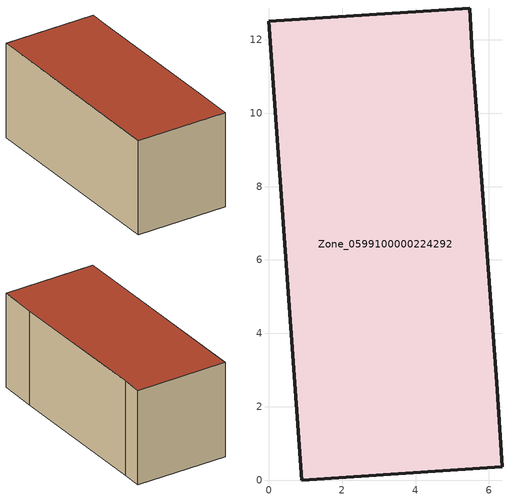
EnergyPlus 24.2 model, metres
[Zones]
Zone_0599100000224292
 floor ground (C_G): 0,12.52 5.48,12.87 5.54,11.62 6.21,2.65 6.36,0.36 0.9,0 z0
 wall outside (C_F): 0.9,0 6.36,0.36 6.21,2.65 5.54,11.62 5.48,12.87 0,12.52 0.9,0 z0:5.7
 roof outside (C_R): 5.48,12.87 0,12.52 0.9,0 6.36,0.36 6.21,2.65 5.54,11.62 z5.7
[BUILDING]
Pand.0599100000224292: North Axis=0; Terrain=City; Loads Convergence Tolerance Value=0.04; Temperature Convergence Tolerance Value=0.4; Solar Distribution=FullExterior; Maximum Number of Warmup Days=25; Minimum Number of Warmup Days=1
[Site:Location]
Rotterdam.The.Hague.AP_ZH_NLD Design_Conditions: Latitude=51.96; Longitude=4.45; Time Zone=1; Elevation=-4.5
[SITE:GROUNDTEMPERATURE:BUILDINGSURFACE]
18, 18, 18, 18, 18, 18, 18, 18, 18, 18, 18, 18
[MATERIAL] Thermal Absorptance=0.9; Solar Absorptance=0.7; Visible Absorptance=0.7
Name | Roughness | Thickness | Conductivity | Density | Specific Heat
G.TI.1946-1964 | MediumSmooth | 0.15 | 1 | 540 | 1210
F.TI.1946-1964 | Rough | 0.3 | 0.857143 | 1920 | 840
R.TI.1946-1964 | MediumRough | 0.2 | 0.277778 | 1500 | 1000
[CONSTRUCTION]
C_G: G.TI.1946-1964
C_F: F.TI.1946-1964
C_R: R.TI.1946-1964
[ZONE]
Zone_0599100000224292: Type=1; Multiplier=1; Ceiling Height=Autocalculate; Volume=Autocalculate; Floor Area=autocalculate; Part of Total Floor Area=Yes
[ZONEINFILTRATION:DESIGNFLOWRATE]
Infil_Zone_0599100000224292: Zone or ZoneList or Space or SpaceList=Zone_0599100000224292; Schedule=AlwaysOn; Design Flow Rate Calculation Method=Flow/Area; Flow Rate per Floor Area=0.003; Constant Term Coefficient=1; Temperature Term Coefficient=0; Velocity Term Coefficient=0; Velocity Squared Term Coefficient=0
[HVACTEMPLATE:ZONE:IDEALLOADSAIRSYSTEM]
Zone_0599100000224292: Maximum Heating Supply Air Temperature=50; Minimum Cooling Supply Air Temperature=13; Maximum Heating Supply Air Humidity Ratio=0.0156; Minimum Cooling Supply Air Humidity Ratio=0.0077; Heating Limit=NoLimit; Cooling Limit=NoLimit; Dehumidification Control Type=ConstantSensibleHeatRatio; Cooling Sensible Heat Ratio=0.7; Dehumidification Setpoint=60; Humidification Control Type=None; Humidification Setpoint=30; Outdoor Air Method=None; Outdoor Air Flow Rate per Person=0.00944; Outdoor Air Flow Rate per Zone Floor Area=0; Outdoor Air Flow Rate per Zone=0; Demand Controlled Ventilation Type=None; Outdoor Air Economizer Type=NoEconomizer; Heat Recovery Type=None; Sensible Heat Recovery Effectiveness=0.7; Latent Heat Recovery Effectiveness=0.65
[ZONECONTROL:THERMOSTAT]
ThermostatControl_Zone_0599100000224292: Zone or ZoneList=Zone_0599100000224292; Control Type Schedule=DualSetpointControlType; Control 1=Thermostat_Zone_0599100000224292; Temperature Difference Between Cutout And Setpoint=0
[THERMOSTATSETPOINT:DUALSETPOINT]
Thermostat_Zone_0599100000224292: Heating Setpoint Temperature Schedule=HeatingSetpoint_Zone_0599100000224292; Cooling Setpoint Temperature Schedule=CoolingSetpoint_Zone_0599100000224292
[SCHEDULE:COMPACT]
HeatingSetpoint_Zone_0599100000224292: Through: 12/31, For: AllDays, Until: 24:00, 21
CoolingSetpoint_Zone_0599100000224292: Through: 12/31, For: AllDays, Until: 24:00, 24
DualSetpointControlType: Through: 12/31, For: AllDays, Until: 24:00, 4
AlwaysOn: Through: 12/31, For: AllDays, Until: 24:00, 1
